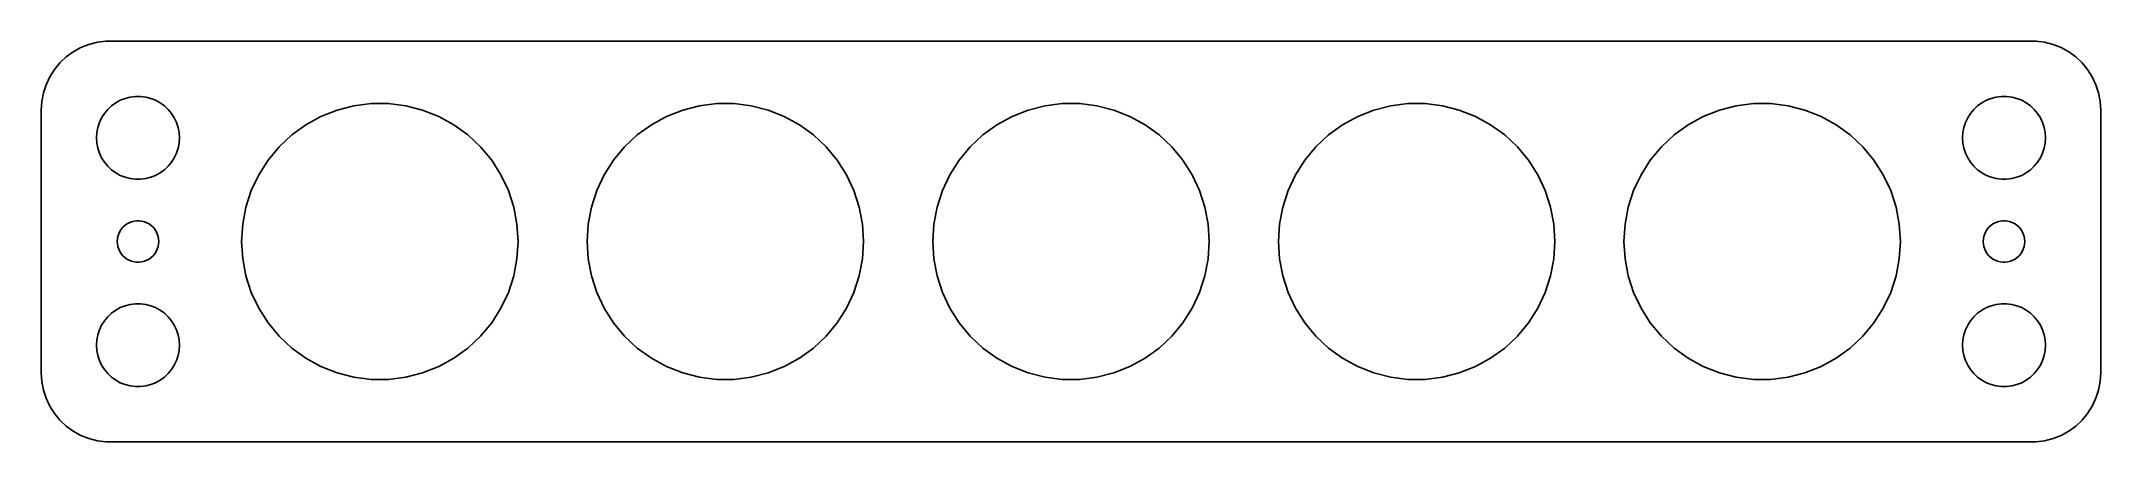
# Model space of a CAD drawing. Header units: metres. Extents: x -74 to 74, y -14 to 14.
import ezdxf

# ---------------------------------------------------------------- set-up
doc = ezdxf.new("R2010")
doc.units = ezdxf.units.M

msp = doc.modelspace()

# ---------------------------------------------------------------- linework, layer by layer
for p, q in [((-72.1791, 13.7216), (-72.6871, 13.3526)), ((-71.6289, 14.0241), (-72.1791, 13.7216)), ((-71.0451, 14.2553), (-71.6289, 14.0241)), ((-70.4369, 14.4114), (-71.0451, 14.2553)), ((-69.8139, 14.4901), (-70.4369, 14.4114)), ((69.8139, 14.4901), (-69.8139, 14.4901)), ((70.4369, 14.4114), (69.8139, 14.4901)), ((71.0451, 14.2553), (70.4369, 14.4114)), ((71.6289, 14.0241), (71.0451, 14.2553)), ((72.1791, 13.7216), (71.6289, 14.0241)), ((72.6871, 13.3526), (72.1791, 13.7216)), ((-73.5451, 12.4389), (-73.8815, 11.9088)), ((-73.1448, 12.9227), (-73.5451, 12.4389)), ((-72.6871, 13.3526), (-73.1448, 12.9227)), ((73.1448, 12.9227), (72.6871, 13.3526)), ((73.5451, 12.4389), (73.1448, 12.9227)), ((73.8815, 11.9088), (73.5451, 12.4389)), ((-74.3429, 10.7434), (-74.4606, 10.1267)), ((-74.1489, 11.3406), (-74.3429, 10.7434)), ((-73.8815, 11.9088), (-74.1489, 11.3406)), ((-68.427, 10.3532), (-68.0621, 10.4469)), ((-68.0621, 10.4469), (-67.6884, 10.4941)), ((-67.6884, 10.4941), (-67.3116, 10.4941)), ((-67.3116, 10.4941), (-66.9379, 10.4469)), ((-66.9379, 10.4469), (-66.573, 10.3532)), ((66.573, 10.3532), (66.9379, 10.4469)), ((66.9379, 10.4469), (67.3116, 10.4941)), ((67.3116, 10.4941), (67.6884, 10.4941)), ((67.6884, 10.4941), (68.0621, 10.4469)), ((68.0621, 10.4469), (68.427, 10.3532)), ((74.1489, 11.3406), (73.8815, 11.9088)), ((74.3429, 10.7434), (74.1489, 11.3406)), ((74.4606, 10.1267), (74.3429, 10.7434)), ((-74.4606, 10.1267), (-74.5, 9.5)), ((-74.5, 9.5), (-74.5, -9.5)), ((-70.2893, 8.60437), (-70.1289, 8.94525)), ((-70.1289, 8.94525), (-69.927, 9.26335)), ((-69.927, 9.26335), (-69.6869, 9.55363)), ((-69.6869, 9.55363), (-69.4123, 9.81154)), ((-69.4123, 9.81154), (-69.1075, 10.033)), ((-69.1075, 10.033), (-68.7773, 10.2145)), ((-68.7773, 10.2145), (-68.427, 10.3532)), ((-66.573, 10.3532), (-66.2227, 10.2145)), ((-66.2227, 10.2145), (-65.8925, 10.033)), ((-65.8925, 10.033), (-65.5877, 9.81154)), ((-65.5877, 9.81154), (-65.3131, 9.55363)), ((-65.3131, 9.55363), (-65.073, 9.26335)), ((-65.073, 9.26335), (-64.8711, 8.94525)), ((-64.8711, 8.94525), (-64.7107, 8.60437)), ((-55.3583, 8.44327), (-54.2578, 9.04826)), ((-54.2578, 9.04826), (-53.0902, 9.51056)), ((-53.0902, 9.51056), (-51.8738, 9.82286)), ((-51.8738, 9.82286), (-50.6279, 9.98026)), ((-50.6279, 9.98026), (-49.3721, 9.98026)), ((-49.3721, 9.98026), (-48.1262, 9.82286)), ((-48.1262, 9.82286), (-46.9098, 9.51056)), ((-46.9098, 9.51056), (-45.7422, 9.04826)), ((-45.7422, 9.04826), (-44.6417, 8.44327)), ((-30.3583, 8.44327), (-29.2578, 9.04826)), ((-29.2578, 9.04826), (-28.0902, 9.51056)), ((-28.0902, 9.51056), (-26.8738, 9.82286)), ((-26.8738, 9.82286), (-25.6279, 9.98026)), ((-25.6279, 9.98026), (-24.3721, 9.98026)), ((-24.3721, 9.98026), (-23.1262, 9.82286)), ((-23.1262, 9.82286), (-21.9098, 9.51056)), ((-21.9098, 9.51056), (-20.7422, 9.04826)), ((-20.7422, 9.04826), (-19.6417, 8.44327)), ((-5.35826, 8.44327), (-4.25778, 9.04826)), ((-4.25778, 9.04826), (-3.09016, 9.51056)), ((-3.09016, 9.51056), (-1.87381, 9.82286)), ((-1.87381, 9.82286), (-0.627899, 9.98026)), ((-0.627899, 9.98026), (0.627899, 9.98026)), ((0.627899, 9.98026), (1.87381, 9.82286)), ((1.87381, 9.82286), (3.09016, 9.51056)), ((3.09016, 9.51056), (4.25778, 9.04826)), ((4.25778, 9.04826), (5.35826, 8.44327)), ((19.6417, 8.44327), (20.7422, 9.04826)), ((20.7422, 9.04826), (21.9098, 9.51056)), ((21.9098, 9.51056), (23.1262, 9.82286)), ((23.1262, 9.82286), (24.3721, 9.98026)), ((24.3721, 9.98026), (25.6279, 9.98026)), ((25.6279, 9.98026), (26.8738, 9.82286)), ((26.8738, 9.82286), (28.0902, 9.51056)), ((28.0902, 9.51056), (29.2578, 9.04826)), ((29.2578, 9.04826), (30.3583, 8.44327)), ((44.6417, 8.44327), (45.7422, 9.04826)), ((45.7422, 9.04826), (46.9098, 9.51056)), ((46.9098, 9.51056), (48.1262, 9.82286)), ((48.1262, 9.82286), (49.3721, 9.98026)), ((49.3721, 9.98026), (50.6279, 9.98026)), ((50.6279, 9.98026), (51.8738, 9.82286)), ((51.8738, 9.82286), (53.0902, 9.51056)), ((53.0902, 9.51056), (54.2578, 9.04826)), ((54.2578, 9.04826), (55.3583, 8.44327)), ((64.7107, 8.60437), (64.8711, 8.94525)), ((64.8711, 8.94525), (65.073, 9.26335)), ((65.073, 9.26335), (65.3131, 9.55363)), ((65.3131, 9.55363), (65.5877, 9.81154)), ((65.5877, 9.81154), (65.8925, 10.033)), ((65.8925, 10.033), (66.2227, 10.2145)), ((66.2227, 10.2145), (66.573, 10.3532)), ((68.427, 10.3532), (68.7773, 10.2145)), ((68.7773, 10.2145), (69.1075, 10.033)), ((69.1075, 10.033), (69.4123, 9.81154)), ((69.4123, 9.81154), (69.6869, 9.55363)), ((69.6869, 9.55363), (69.927, 9.26335)), ((69.927, 9.26335), (70.1289, 8.94525)), ((70.1289, 8.94525), (70.2893, 8.60437)), ((74.5, 9.5), (74.4606, 10.1267)), ((74.5, -9.5), (74.5, 9.5)), ((-70.5, 7.5), (-70.4763, 7.87599)), ((-70.4763, 7.12399), (-70.5, 7.5)), ((-70.4763, 7.87599), (-70.4057, 8.24606)), ((-70.4057, 8.24606), (-70.2893, 8.60437)), ((-64.7107, 8.60437), (-64.5943, 8.24606)), ((-64.5943, 8.24606), (-64.5237, 7.87599)), ((-64.5237, 7.87599), (-64.5, 7.5)), ((-64.5, 7.5), (-64.5237, 7.12399)), ((-57.2897, 6.84546), (-56.3742, 7.70512)), ((-56.3742, 7.70512), (-55.3583, 8.44327)), ((-44.6417, 8.44327), (-43.6257, 7.70512)), ((-43.6257, 7.70512), (-42.7103, 6.84546)), ((-32.2897, 6.84546), (-31.3742, 7.70512)), ((-31.3742, 7.70512), (-30.3583, 8.44327)), ((-19.6417, 8.44327), (-18.6257, 7.70512)), ((-18.6257, 7.70512), (-17.7103, 6.84546)), ((-7.28967, 6.84546), (-6.37424, 7.70512)), ((-6.37424, 7.70512), (-5.35826, 8.44327)), ((5.35826, 8.44327), (6.37424, 7.70512)), ((6.37424, 7.70512), (7.28967, 6.84546)), ((17.7103, 6.84546), (18.6257, 7.70512)), ((18.6257, 7.70512), (19.6417, 8.44327)), ((30.3583, 8.44327), (31.3742, 7.70512)), ((31.3742, 7.70512), (32.2897, 6.84546)), ((42.7103, 6.84546), (43.6257, 7.70512)), ((43.6257, 7.70512), (44.6417, 8.44327)), ((55.3583, 8.44327), (56.3742, 7.70512)), ((56.3742, 7.70512), (57.2897, 6.84546)), ((64.5, 7.5), (64.5237, 7.87599)), ((64.5237, 7.12399), (64.5, 7.5)), ((64.5237, 7.87599), (64.5943, 8.24606)), ((64.5943, 8.24606), (64.7107, 8.60437)), ((70.2893, 8.60437), (70.4057, 8.24606)), ((70.4057, 8.24606), (70.4763, 7.87599)), ((70.4763, 7.87599), (70.5, 7.5)), ((70.5, 7.5), (70.4763, 7.12399)), ((-70.4057, 6.75392), (-70.4763, 7.12399)), ((-70.2893, 6.39561), (-70.4057, 6.75392)), ((-70.1289, 6.05473), (-70.2893, 6.39561)), ((-69.927, 5.73663), (-70.1289, 6.05473)), ((-64.8711, 6.05473), (-65.073, 5.73663)), ((-64.7107, 6.39561), (-64.8711, 6.05473)), ((-64.5943, 6.75392), (-64.7107, 6.39561)), ((-64.5237, 7.12399), (-64.5943, 6.75392)), ((-58.0902, 5.87784), (-57.2897, 6.84546)), ((-42.7103, 6.84546), (-41.9098, 5.87784)), ((-33.0902, 5.87784), (-32.2897, 6.84546)), ((-17.7103, 6.84546), (-16.9098, 5.87784)), ((-8.09016, 5.87784), (-7.28967, 6.84546)), ((7.28967, 6.84546), (8.09016, 5.87784)), ((16.9098, 5.87784), (17.7103, 6.84546)), ((32.2897, 6.84546), (33.0902, 5.87784)), ((41.9098, 5.87784), (42.7103, 6.84546)), ((57.2897, 6.84546), (58.0902, 5.87784)), ((64.5943, 6.75392), (64.5237, 7.12399)), ((64.7107, 6.39561), (64.5943, 6.75392)), ((64.8711, 6.05473), (64.7107, 6.39561)), ((65.073, 5.73663), (64.8711, 6.05473)), ((70.1289, 6.05473), (69.927, 5.73663)), ((70.2893, 6.39561), (70.1289, 6.05473)), ((70.4057, 6.75392), (70.2893, 6.39561)), ((70.4763, 7.12399), (70.4057, 6.75392)), ((-69.6869, 5.44635), (-69.927, 5.73663)), ((-69.4123, 5.18845), (-69.6869, 5.44635)), ((-69.1075, 4.96701), (-69.4123, 5.18845)), ((-68.7773, 4.78551), (-69.1075, 4.96701)), ((-68.427, 4.64682), (-68.7773, 4.78551)), ((-68.0621, 4.55313), (-68.427, 4.64682)), ((-67.6884, 4.50591), (-68.0621, 4.55313)), ((-67.3116, 4.50591), (-67.6884, 4.50591)), ((-66.9379, 4.55313), (-67.3116, 4.50591)), ((-66.573, 4.64682), (-66.9379, 4.55313)), ((-66.2227, 4.78551), (-66.573, 4.64682)), ((-65.8925, 4.96701), (-66.2227, 4.78551)), ((-65.5877, 5.18845), (-65.8925, 4.96701)), ((-65.3131, 5.44635), (-65.5877, 5.18845)), ((-65.073, 5.73663), (-65.3131, 5.44635)), ((-59.2978, 3.68124), (-58.7631, 4.81754)), ((-58.7631, 4.81754), (-58.0902, 5.87784)), ((-41.9098, 5.87784), (-41.2369, 4.81754)), ((-41.2369, 4.81754), (-40.7022, 3.68124)), ((-34.2978, 3.68124), (-33.7631, 4.81754)), ((-33.7631, 4.81754), (-33.0902, 5.87784)), ((-16.9098, 5.87784), (-16.2369, 4.81754)), ((-16.2369, 4.81754), (-15.7022, 3.68124)), ((-9.29776, 3.68124), (-8.76306, 4.81754)), ((-8.76306, 4.81754), (-8.09016, 5.87784)), ((8.09016, 5.87784), (8.76306, 4.81754)), ((8.76306, 4.81754), (9.29776, 3.68124)), ((15.7022, 3.68124), (16.2369, 4.81754)), ((16.2369, 4.81754), (16.9098, 5.87784)), ((33.0902, 5.87784), (33.7631, 4.81754)), ((33.7631, 4.81754), (34.2978, 3.68124)), ((40.7022, 3.68124), (41.2369, 4.81754)), ((41.2369, 4.81754), (41.9098, 5.87784)), ((58.0902, 5.87784), (58.7631, 4.81754)), ((58.7631, 4.81754), (59.2978, 3.68124)), ((65.3131, 5.44635), (65.073, 5.73663)), ((65.5877, 5.18845), (65.3131, 5.44635)), ((65.8925, 4.96701), (65.5877, 5.18845)), ((66.2227, 4.78551), (65.8925, 4.96701)), ((66.573, 4.64682), (66.2227, 4.78551)), ((66.9379, 4.55313), (66.573, 4.64682)), ((67.3116, 4.50591), (66.9379, 4.55313)), ((67.6884, 4.50591), (67.3116, 4.50591)), ((68.0621, 4.55313), (67.6884, 4.50591)), ((68.427, 4.64682), (68.0621, 4.55313)), ((68.7773, 4.78551), (68.427, 4.64682)), ((69.1075, 4.96701), (68.7773, 4.78551)), ((69.4123, 5.18845), (69.1075, 4.96701)), ((69.6869, 5.44635), (69.4123, 5.18845)), ((69.927, 5.73663), (69.6869, 5.44635)), ((-59.6858, 2.48689), (-59.2978, 3.68124)), ((-40.7022, 3.68124), (-40.3142, 2.48689)), ((-34.6858, 2.48689), (-34.2978, 3.68124)), ((-15.7022, 3.68124), (-15.3142, 2.48689)), ((-9.68582, 2.48689), (-9.29776, 3.68124)), ((9.29776, 3.68124), (9.68582, 2.48689)), ((15.3142, 2.48689), (15.7022, 3.68124)), ((34.2978, 3.68124), (34.6858, 2.48689)), ((40.3142, 2.48689), (40.7022, 3.68124)), ((59.2978, 3.68124), (59.6858, 2.48689)), ((-67.7811, 1.47342), (-67.5942, 1.49704)), ((-67.5942, 1.49704), (-67.4058, 1.49704)), ((-67.4058, 1.49704), (-67.2189, 1.47342)), ((-59.9211, 1.25333), (-59.6858, 2.48689)), ((-40.3142, 2.48689), (-40.0788, 1.25333)), ((-34.9211, 1.25333), (-34.6858, 2.48689)), ((-15.3142, 2.48689), (-15.0788, 1.25333)), ((-9.92114, 1.25333), (-9.68582, 2.48689)), ((9.68582, 2.48689), (9.92114, 1.25333)), ((15.0788, 1.25333), (15.3142, 2.48689)), ((34.6858, 2.48689), (34.9211, 1.25333)), ((40.0788, 1.25333), (40.3142, 2.48689)), ((59.6858, 2.48689), (59.9211, 1.25333)), ((67.2189, 1.47342), (67.4058, 1.49704)), ((67.4058, 1.49704), (67.5942, 1.49704)), ((67.5942, 1.49704), (67.7811, 1.47342)), ((-69, 0), (-68.9882, 0.187988)), ((-68.9882, -0.187988), (-69, 0)), ((-68.9882, 0.187988), (-68.9529, 0.373032)), ((-68.9529, 0.373032), (-68.8947, 0.552185)), ((-68.8947, 0.552185), (-68.8145, 0.722626)), ((-68.8145, 0.722626), (-68.7135, 0.881668)), ((-68.7135, 0.881668), (-68.5934, 1.02681)), ((-68.5934, 1.02681), (-68.4561, 1.15576)), ((-68.4561, 1.15576), (-68.3037, 1.26648)), ((-68.3037, 1.26648), (-68.1387, 1.35724)), ((-68.1387, 1.35724), (-67.9635, 1.42657)), ((-67.9635, 1.42657), (-67.7811, 1.47342)), ((-67.2189, 1.47342), (-67.0365, 1.42657)), ((-67.0365, 1.42657), (-66.8613, 1.35724)), ((-66.8613, 1.35724), (-66.6963, 1.26648)), ((-66.6963, 1.26648), (-66.5439, 1.15576)), ((-66.5439, 1.15576), (-66.4065, 1.02681)), ((-66.4065, 1.02681), (-66.2865, 0.881668)), ((-66.2865, 0.881668), (-66.1855, 0.722626)), ((-66.1855, 0.722626), (-66.1053, 0.552185)), ((-66.1053, 0.552185), (-66.0471, 0.373032)), ((-66.0471, 0.373032), (-66.0118, 0.187988)), ((-66.0118, 0.187988), (-66, 0)), ((-66, 0), (-66.0118, -0.187988)), ((-60, 0), (-59.9211, 1.25333)), ((-59.9211, -1.25333), (-60, 0)), ((-40.0788, 1.25333), (-40, 0)), ((-40, 0), (-40.0788, -1.25333)), ((-35, 0), (-34.9211, 1.25333)), ((-34.9211, -1.25333), (-35, 0)), ((-15.0788, 1.25333), (-15, 0)), ((-15, 0), (-15.0788, -1.25333)), ((-10, 0), (-9.92114, 1.25333)), ((-9.92114, -1.25333), (-10, 0)), ((9.92114, 1.25333), (10, 0)), ((10, 0), (9.92114, -1.25333)), ((15, 0), (15.0788, 1.25333)), ((15.0788, -1.25333), (15, 0)), ((34.9211, 1.25333), (35, 0)), ((35, 0), (34.9211, -1.25333)), ((40, 0), (40.0788, 1.25333)), ((40.0788, -1.25333), (40, 0)), ((59.9211, 1.25333), (60, 0)), ((60, 0), (59.9211, -1.25333)), ((66, 0), (66.0118, 0.187988)), ((66.0118, -0.187988), (66, 0)), ((66.0118, 0.187988), (66.0471, 0.373032)), ((66.0471, 0.373032), (66.1053, 0.552185)), ((66.1053, 0.552185), (66.1855, 0.722626)), ((66.1855, 0.722626), (66.2865, 0.881668)), ((66.2865, 0.881668), (66.4065, 1.02681)), ((66.4065, 1.02681), (66.5439, 1.15576)), ((66.5439, 1.15576), (66.6963, 1.26648)), ((66.6963, 1.26648), (66.8613, 1.35724)), ((66.8613, 1.35724), (67.0365, 1.42657)), ((67.0365, 1.42657), (67.2189, 1.47342)), ((67.7811, 1.47342), (67.9635, 1.42657)), ((67.9635, 1.42657), (68.1387, 1.35724)), ((68.1387, 1.35724), (68.3037, 1.26648)), ((68.3037, 1.26648), (68.4561, 1.15576)), ((68.4561, 1.15576), (68.5934, 1.02681)), ((68.5934, 1.02681), (68.7135, 0.881668)), ((68.7135, 0.881668), (68.8145, 0.722626)), ((68.8145, 0.722626), (68.8947, 0.552185)), ((68.8947, 0.552185), (68.9529, 0.373032)), ((68.9529, 0.373032), (68.9882, 0.187988)), ((68.9882, 0.187988), (69, 0)), ((69, 0), (68.9882, -0.187988)), ((-68.9529, -0.373032), (-68.9882, -0.187988)), ((-68.8947, -0.552185), (-68.9529, -0.373032)), ((-68.8145, -0.722626), (-68.8947, -0.552185)), ((-68.7135, -0.881668), (-68.8145, -0.722626)), ((-68.5934, -1.02681), (-68.7135, -0.881668)), ((-68.4561, -1.15576), (-68.5934, -1.02681)), ((-68.3037, -1.26648), (-68.4561, -1.15576)), ((-68.1387, -1.35724), (-68.3037, -1.26648)), ((-67.9635, -1.42657), (-68.1387, -1.35724)), ((-67.7811, -1.47342), (-67.9635, -1.42657)), ((-67.5942, -1.49704), (-67.7811, -1.47342)), ((-67.2189, -1.47342), (-67.4058, -1.49704)), ((-67.0365, -1.42657), (-67.2189, -1.47342)), ((-66.8613, -1.35724), (-67.0365, -1.42657)), ((-66.6963, -1.26648), (-66.8613, -1.35724)), ((-66.5439, -1.15576), (-66.6963, -1.26648)), ((-66.4065, -1.02681), (-66.5439, -1.15576)), ((-66.2865, -0.881668), (-66.4065, -1.02681)), ((-66.1855, -0.722626), (-66.2865, -0.881668)), ((-66.1053, -0.552185), (-66.1855, -0.722626)), ((-66.0471, -0.373032), (-66.1053, -0.552185)), ((-66.0118, -0.187988), (-66.0471, -0.373032)), ((-59.6858, -2.48689), (-59.9211, -1.25333)), ((-40.0788, -1.25333), (-40.3142, -2.48689)), ((-34.6858, -2.48689), (-34.9211, -1.25333)), ((-15.0788, -1.25333), (-15.3142, -2.48689)), ((-9.68582, -2.48689), (-9.92114, -1.25333)), ((9.92114, -1.25333), (9.68582, -2.48689)), ((15.3142, -2.48689), (15.0788, -1.25333)), ((34.9211, -1.25333), (34.6858, -2.48689)), ((40.3142, -2.48689), (40.0788, -1.25333)), ((59.9211, -1.25333), (59.6858, -2.48689)), ((66.0471, -0.373032), (66.0118, -0.187988)), ((66.1053, -0.552185), (66.0471, -0.373032)), ((66.1855, -0.722626), (66.1053, -0.552185)), ((66.2865, -0.881668), (66.1855, -0.722626)), ((66.4065, -1.02681), (66.2865, -0.881668)), ((66.5439, -1.15576), (66.4065, -1.02681)), ((66.6963, -1.26648), (66.5439, -1.15576)), ((66.8613, -1.35724), (66.6963, -1.26648)), ((67.0365, -1.42657), (66.8613, -1.35724)), ((67.2189, -1.47342), (67.0365, -1.42657)), ((67.4058, -1.49704), (67.2189, -1.47342)), ((67.7811, -1.47342), (67.5942, -1.49704)), ((67.9635, -1.42657), (67.7811, -1.47342)), ((68.1387, -1.35724), (67.9635, -1.42657)), ((68.3037, -1.26648), (68.1387, -1.35724)), ((68.4561, -1.15576), (68.3037, -1.26648)), ((68.5934, -1.02681), (68.4561, -1.15576)), ((68.7135, -0.881668), (68.5934, -1.02681)), ((68.8145, -0.722626), (68.7135, -0.881668)), ((68.8947, -0.552185), (68.8145, -0.722626)), ((68.9529, -0.373032), (68.8947, -0.552185)), ((68.9882, -0.187988), (68.9529, -0.373032)), ((-67.4058, -1.49704), (-67.5942, -1.49704)), ((-59.2978, -3.68124), (-59.6858, -2.48689)), ((-40.3142, -2.48689), (-40.7022, -3.68124)), ((-34.2978, -3.68124), (-34.6858, -2.48689)), ((-15.3142, -2.48689), (-15.7022, -3.68124)), ((-9.29776, -3.68124), (-9.68582, -2.48689)), ((9.68582, -2.48689), (9.29776, -3.68124)), ((15.7022, -3.68124), (15.3142, -2.48689)), ((34.6858, -2.48689), (34.2978, -3.68124)), ((40.7022, -3.68124), (40.3142, -2.48689)), ((59.6858, -2.48689), (59.2978, -3.68124)), ((67.5942, -1.49704), (67.4058, -1.49704)), ((-58.7631, -4.81754), (-59.2978, -3.68124)), ((-40.7022, -3.68124), (-41.2369, -4.81754)), ((-33.7631, -4.81754), (-34.2978, -3.68124)), ((-15.7022, -3.68124), (-16.2369, -4.81754)), ((-8.76306, -4.81754), (-9.29776, -3.68124)), ((9.29776, -3.68124), (8.76306, -4.81754)), ((16.2369, -4.81754), (15.7022, -3.68124)), ((34.2978, -3.68124), (33.7631, -4.81754)), ((41.2369, -4.81754), (40.7022, -3.68124)), ((59.2978, -3.68124), (58.7631, -4.81754)), ((-70.1289, -6.05473), (-69.927, -5.73663)), ((-69.927, -5.73663), (-69.6869, -5.44635)), ((-69.6869, -5.44635), (-69.4123, -5.18845)), ((-69.4123, -5.18845), (-69.1075, -4.96701)), ((-69.1075, -4.96701), (-68.7773, -4.78551)), ((-68.7773, -4.78551), (-68.427, -4.64682)), ((-68.427, -4.64682), (-68.0621, -4.55313)), ((-68.0621, -4.55313), (-67.6884, -4.50591)), ((-67.6884, -4.50591), (-67.3116, -4.50591)), ((-67.3116, -4.50591), (-66.9379, -4.55313)), ((-66.9379, -4.55313), (-66.573, -4.64682)), ((-66.573, -4.64682), (-66.2227, -4.78551)), ((-66.2227, -4.78551), (-65.8925, -4.96701)), ((-65.8925, -4.96701), (-65.5877, -5.18845)), ((-65.5877, -5.18845), (-65.3131, -5.44635)), ((-65.3131, -5.44635), (-65.073, -5.73663)), ((-65.073, -5.73663), (-64.8711, -6.05473)), ((-58.0902, -5.87784), (-58.7631, -4.81754)), ((-57.2897, -6.84546), (-58.0902, -5.87784)), ((-41.9098, -5.87784), (-42.7103, -6.84546)), ((-41.2369, -4.81754), (-41.9098, -5.87784)), ((-33.0902, -5.87784), (-33.7631, -4.81754)), ((-32.2897, -6.84546), (-33.0902, -5.87784)), ((-16.9098, -5.87784), (-17.7103, -6.84546)), ((-16.2369, -4.81754), (-16.9098, -5.87784)), ((-8.09016, -5.87784), (-8.76306, -4.81754)), ((-7.28967, -6.84546), (-8.09016, -5.87784)), ((8.09016, -5.87784), (7.28967, -6.84546)), ((8.76306, -4.81754), (8.09016, -5.87784)), ((16.9098, -5.87784), (16.2369, -4.81754)), ((17.7103, -6.84546), (16.9098, -5.87784)), ((33.0902, -5.87784), (32.2897, -6.84546)), ((33.7631, -4.81754), (33.0902, -5.87784)), ((41.9098, -5.87784), (41.2369, -4.81754)), ((42.7103, -6.84546), (41.9098, -5.87784)), ((58.0902, -5.87784), (57.2897, -6.84546)), ((58.7631, -4.81754), (58.0902, -5.87784)), ((64.8711, -6.05473), (65.073, -5.73663)), ((65.073, -5.73663), (65.3131, -5.44635)), ((65.3131, -5.44635), (65.5877, -5.18845)), ((65.5877, -5.18845), (65.8925, -4.96701)), ((65.8925, -4.96701), (66.2227, -4.78551)), ((66.2227, -4.78551), (66.573, -4.64682)), ((66.573, -4.64682), (66.9379, -4.55313)), ((66.9379, -4.55313), (67.3116, -4.50591)), ((67.3116, -4.50591), (67.6884, -4.50591)), ((67.6884, -4.50591), (68.0621, -4.55313)), ((68.0621, -4.55313), (68.427, -4.64682)), ((68.427, -4.64682), (68.7773, -4.78551)), ((68.7773, -4.78551), (69.1075, -4.96701)), ((69.1075, -4.96701), (69.4123, -5.18845)), ((69.4123, -5.18845), (69.6869, -5.44635)), ((69.6869, -5.44635), (69.927, -5.73663)), ((69.927, -5.73663), (70.1289, -6.05473)), ((-70.5, -7.5), (-70.4763, -7.12399)), ((-70.4763, -7.12399), (-70.4057, -6.75392)), ((-70.4057, -6.75392), (-70.2893, -6.39561)), ((-70.2893, -6.39561), (-70.1289, -6.05473)), ((-64.8711, -6.05473), (-64.7107, -6.39561)), ((-64.7107, -6.39561), (-64.5943, -6.75392)), ((-64.5943, -6.75392), (-64.5237, -7.12399)), ((-64.5237, -7.12399), (-64.5, -7.5)), ((-56.3742, -7.70512), (-57.2897, -6.84546)), ((-42.7103, -6.84546), (-43.6257, -7.70512)), ((-31.3742, -7.70512), (-32.2897, -6.84546)), ((-17.7103, -6.84546), (-18.6257, -7.70512)), ((-6.37424, -7.70512), (-7.28967, -6.84546)), ((7.28967, -6.84546), (6.37424, -7.70512)), ((18.6257, -7.70512), (17.7103, -6.84546)), ((32.2897, -6.84546), (31.3742, -7.70512)), ((43.6257, -7.70512), (42.7103, -6.84546)), ((57.2897, -6.84546), (56.3742, -7.70512)), ((64.5, -7.5), (64.5237, -7.12399)), ((64.5237, -7.12399), (64.5943, -6.75392)), ((64.5943, -6.75392), (64.7107, -6.39561)), ((64.7107, -6.39561), (64.8711, -6.05473)), ((70.1289, -6.05473), (70.2893, -6.39561)), ((70.2893, -6.39561), (70.4057, -6.75392)), ((70.4057, -6.75392), (70.4763, -7.12399)), ((70.4763, -7.12399), (70.5, -7.5)), ((-70.4763, -7.87599), (-70.5, -7.5)), ((-70.4057, -8.24606), (-70.4763, -7.87599)), ((-70.2893, -8.60437), (-70.4057, -8.24606)), ((-70.1289, -8.94525), (-70.2893, -8.60437)), ((-64.7107, -8.60437), (-64.8711, -8.94525)), ((-64.5943, -8.24606), (-64.7107, -8.60437)), ((-64.5237, -7.87599), (-64.5943, -8.24606)), ((-64.5, -7.5), (-64.5237, -7.87599)), ((-55.3583, -8.44327), (-56.3742, -7.70512)), ((-54.2578, -9.04826), (-55.3583, -8.44327)), ((-44.6417, -8.44327), (-45.7422, -9.04826)), ((-43.6257, -7.70512), (-44.6417, -8.44327)), ((-30.3583, -8.44327), (-31.3742, -7.70512)), ((-29.2578, -9.04826), (-30.3583, -8.44327)), ((-19.6417, -8.44327), (-20.7422, -9.04826)), ((-18.6257, -7.70512), (-19.6417, -8.44327)), ((-5.35826, -8.44327), (-6.37424, -7.70512)), ((-4.25778, -9.04826), (-5.35826, -8.44327)), ((5.35826, -8.44327), (4.25778, -9.04826)), ((6.37424, -7.70512), (5.35826, -8.44327)), ((19.6417, -8.44327), (18.6257, -7.70512)), ((20.7422, -9.04826), (19.6417, -8.44327)), ((30.3583, -8.44327), (29.2578, -9.04826)), ((31.3742, -7.70512), (30.3583, -8.44327)), ((44.6417, -8.44327), (43.6257, -7.70512)), ((45.7422, -9.04826), (44.6417, -8.44327)), ((55.3583, -8.44327), (54.2578, -9.04826)), ((56.3742, -7.70512), (55.3583, -8.44327)), ((64.5237, -7.87599), (64.5, -7.5)), ((64.5943, -8.24606), (64.5237, -7.87599)), ((64.7107, -8.60437), (64.5943, -8.24606)), ((64.8711, -8.94525), (64.7107, -8.60437)), ((70.2893, -8.60437), (70.1289, -8.94525)), ((70.4057, -8.24606), (70.2893, -8.60437)), ((70.4763, -7.87599), (70.4057, -8.24606)), ((70.5, -7.5), (70.4763, -7.87599)), ((-74.5, -9.5), (-74.4606, -10.1267)), ((-74.4606, -10.1267), (-74.3429, -10.7434)), ((-69.927, -9.26335), (-70.1289, -8.94525)), ((-69.6869, -9.55363), (-69.927, -9.26335)), ((-69.4123, -9.81154), (-69.6869, -9.55363)), ((-69.1075, -10.033), (-69.4123, -9.81154)), ((-68.7773, -10.2145), (-69.1075, -10.033)), ((-68.427, -10.3532), (-68.7773, -10.2145)), ((-68.0621, -10.4469), (-68.427, -10.3532)), ((-66.573, -10.3532), (-66.9379, -10.4469)), ((-66.2227, -10.2145), (-66.573, -10.3532)), ((-65.8925, -10.033), (-66.2227, -10.2145)), ((-65.5877, -9.81154), (-65.8925, -10.033)), ((-65.3131, -9.55363), (-65.5877, -9.81154)), ((-65.073, -9.26335), (-65.3131, -9.55363)), ((-64.8711, -8.94525), (-65.073, -9.26335)), ((-53.0902, -9.51056), (-54.2578, -9.04826)), ((-51.8738, -9.82286), (-53.0902, -9.51056)), ((-50.6279, -9.98026), (-51.8738, -9.82286)), ((-49.3721, -9.98026), (-50.6279, -9.98026)), ((-48.1262, -9.82286), (-49.3721, -9.98026)), ((-46.9098, -9.51056), (-48.1262, -9.82286)), ((-45.7422, -9.04826), (-46.9098, -9.51056)), ((-28.0902, -9.51056), (-29.2578, -9.04826)), ((-26.8738, -9.82286), (-28.0902, -9.51056)), ((-25.6279, -9.98026), (-26.8738, -9.82286)), ((-24.3721, -9.98026), (-25.6279, -9.98026)), ((-23.1262, -9.82286), (-24.3721, -9.98026)), ((-21.9098, -9.51056), (-23.1262, -9.82286)), ((-20.7422, -9.04826), (-21.9098, -9.51056)), ((-3.09016, -9.51056), (-4.25778, -9.04826)), ((-1.87381, -9.82286), (-3.09016, -9.51056)), ((-0.627899, -9.98026), (-1.87381, -9.82286)), ((0.627899, -9.98026), (-0.627899, -9.98026)), ((1.87381, -9.82286), (0.627899, -9.98026)), ((3.09016, -9.51056), (1.87381, -9.82286)), ((4.25778, -9.04826), (3.09016, -9.51056)), ((21.9098, -9.51056), (20.7422, -9.04826)), ((23.1262, -9.82286), (21.9098, -9.51056)), ((24.3721, -9.98026), (23.1262, -9.82286)), ((25.6279, -9.98026), (24.3721, -9.98026)), ((26.8738, -9.82286), (25.6279, -9.98026)), ((28.0902, -9.51056), (26.8738, -9.82286)), ((29.2578, -9.04826), (28.0902, -9.51056)), ((46.9098, -9.51056), (45.7422, -9.04826)), ((48.1262, -9.82286), (46.9098, -9.51056)), ((49.3721, -9.98026), (48.1262, -9.82286)), ((50.6279, -9.98026), (49.3721, -9.98026)), ((51.8738, -9.82286), (50.6279, -9.98026)), ((53.0902, -9.51056), (51.8738, -9.82286)), ((54.2578, -9.04826), (53.0902, -9.51056)), ((65.073, -9.26335), (64.8711, -8.94525)), ((65.3131, -9.55363), (65.073, -9.26335)), ((65.5877, -9.81154), (65.3131, -9.55363)), ((65.8925, -10.033), (65.5877, -9.81154)), ((66.2227, -10.2145), (65.8925, -10.033)), ((66.573, -10.3532), (66.2227, -10.2145)), ((66.9379, -10.4469), (66.573, -10.3532)), ((68.427, -10.3532), (68.0621, -10.4469)), ((68.7773, -10.2145), (68.427, -10.3532)), ((69.1075, -10.033), (68.7773, -10.2145)), ((69.4123, -9.81154), (69.1075, -10.033)), ((69.6869, -9.55363), (69.4123, -9.81154)), ((69.927, -9.26335), (69.6869, -9.55363)), ((70.1289, -8.94525), (69.927, -9.26335)), ((74.3429, -10.7434), (74.4606, -10.1267)), ((74.4606, -10.1267), (74.5, -9.5)), ((-74.3429, -10.7434), (-74.1489, -11.3406)), ((-74.1489, -11.3406), (-73.8815, -11.9088)), ((-73.8815, -11.9088), (-73.5451, -12.4389)), ((-67.6884, -10.4941), (-68.0621, -10.4469)), ((-67.3116, -10.4941), (-67.6884, -10.4941)), ((-66.9379, -10.4469), (-67.3116, -10.4941)), ((67.3116, -10.4941), (66.9379, -10.4469)), ((67.6884, -10.4941), (67.3116, -10.4941)), ((68.0621, -10.4469), (67.6884, -10.4941)), ((73.5451, -12.4389), (73.8815, -11.9088)), ((73.8815, -11.9088), (74.1489, -11.3406)), ((74.1489, -11.3406), (74.3429, -10.7434)), ((-73.5451, -12.4389), (-73.1448, -12.9227)), ((-73.1448, -12.9227), (-72.6871, -13.3526)), ((-72.6871, -13.3526), (-72.1791, -13.7216)), ((72.1791, -13.7216), (72.6871, -13.3526)), ((72.6871, -13.3526), (73.1448, -12.9227)), ((73.1448, -12.9227), (73.5451, -12.4389)), ((-72.1791, -13.7216), (-71.6289, -14.0241)), ((-71.6289, -14.0241), (-71.0451, -14.2553)), ((-71.0451, -14.2553), (-70.4369, -14.4114)), ((-70.4369, -14.4114), (-69.8139, -14.4901)), ((-69.8139, -14.4901), (69.8139, -14.4901)), ((69.8139, -14.4901), (70.4369, -14.4114)), ((70.4369, -14.4114), (71.0451, -14.2553)), ((71.0451, -14.2553), (71.6289, -14.0241)), ((71.6289, -14.0241), (72.1791, -13.7216))]:
    msp.add_line(p, q)

doc.saveas('drawing.dxf')
